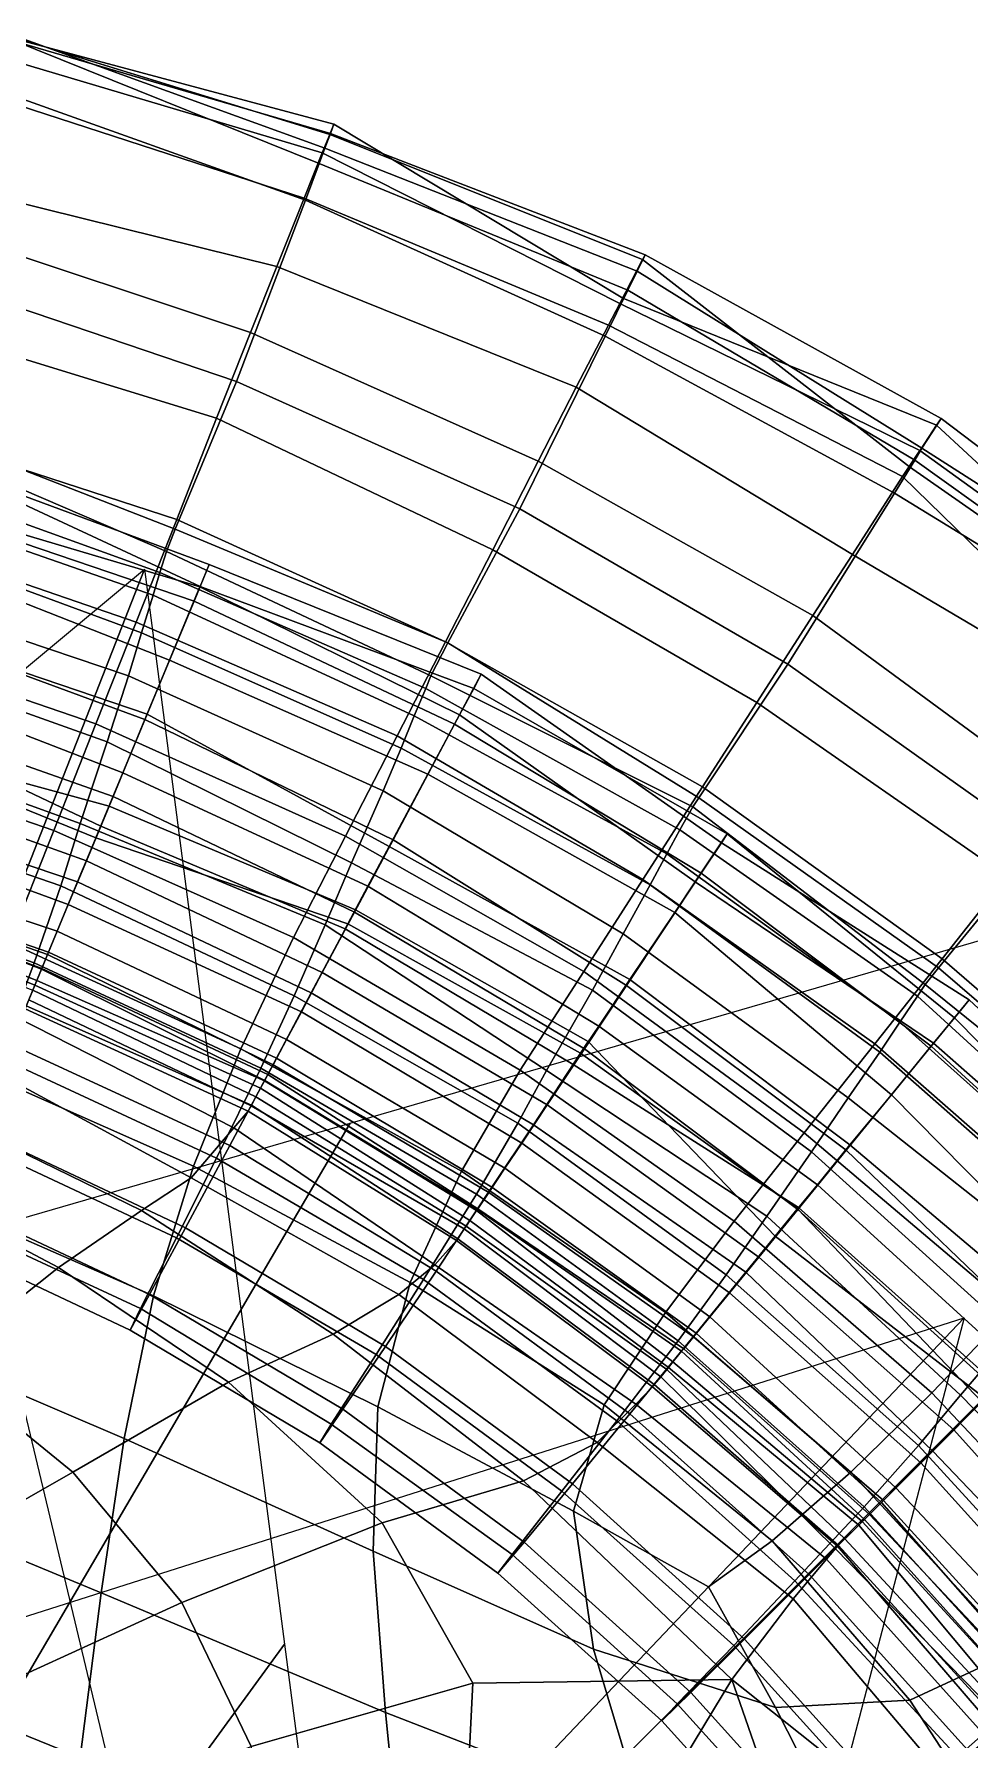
# Model space of a CAD drawing. Extents: x -0.377 to 0.277, y -0.314 to 0.279.
# Drawn here: x 0.0653 to 0.1287, y 0.1065 to 0.222 of the extents above; entities that cross this region are included whole.
import ezdxf

# ---------------------------------------------------------------- set-up
doc = ezdxf.new("R2010")
doc.units = 0

msp = doc.modelspace()

# ---------------------------------------------------------------- linework, layer by layer
for points in [[(0.06318, 0.22043, 0.0331), (0.06361, 0.22191, 0.04668), (0.08532, 0.21523, 0.04628), (0.08481, 0.21398, 0.03263)], [(0.06357, 0.22167, 0.07573), (0.06369, 0.22203, 0.0896), (0.08499, 0.2143, 0.08917), (0.08538, 0.21531, 0.07544)], [(0.0636, 0.22183, 0.0612), (0.08561, 0.21593, 0.06086), (0.08532, 0.21523, 0.04628), (0.06361, 0.22191, 0.04668)], [(0.06369, 0.22203, 0.0896), (0.06363, 0.22172, 0.10218), (0.08461, 0.21327, 0.10153), (0.08499, 0.2143, 0.08917)], [(0.0627, 0.21829, 0.11344), (0.08369, 0.21078, 0.11291), (0.08461, 0.21327, 0.10153), (0.06363, 0.22172, 0.10218)], [(0.06357, 0.22167, 0.07573), (0.08538, 0.21531, 0.07544), (0.08561, 0.21593, 0.06086), (0.0636, 0.22183, 0.0612)], [(0.06241, 0.2178, 0.02063), (0.06318, 0.22043, 0.0331), (0.08481, 0.21398, 0.03263), (0.08359, 0.21092, 0.02019)], [(0.05911, 0.20525, 0.12589), (0.07902, 0.1985, 0.12597), (0.08369, 0.21078, 0.11291), (0.0627, 0.21829, 0.11344)], [(0.06241, 0.2178, 0.02063), (0.08359, 0.21092, 0.02019), (0.08175, 0.2063, 0.00928), (0.0606, 0.21152, 0.01026)], [(0.10496, 0.20379, 0.03236), (0.08481, 0.21398, 0.03263), (0.08532, 0.21523, 0.04628), (0.1065, 0.20676, 0.04585)], [(0.10668, 0.20707, 0.07514), (0.08538, 0.21531, 0.07544), (0.08499, 0.2143, 0.08917), (0.10613, 0.20597, 0.08894)], [(0.10518, 0.20415, 0.06042), (0.1065, 0.20676, 0.04585), (0.08532, 0.21523, 0.04628), (0.08561, 0.21593, 0.06086)], [(0.10668, 0.20707, 0.07514), (0.10518, 0.20415, 0.06042), (0.08561, 0.21593, 0.06086), (0.08538, 0.21531, 0.07544)], [(0.10419, 0.20232, 0.01968), (0.08359, 0.21092, 0.02019), (0.08481, 0.21398, 0.03263), (0.10496, 0.20379, 0.03236)], [(0.10613, 0.20597, 0.08894), (0.08499, 0.2143, 0.08917), (0.08461, 0.21327, 0.10153), (0.1055, 0.20469, 0.10134)], [(0.10397, 0.20157, 0.11252), (0.1055, 0.20469, 0.10134), (0.08461, 0.21327, 0.10153), (0.08369, 0.21078, 0.11291)], [(0.0606, 0.21152, 0.01026), (0.08175, 0.2063, 0.00928), (0.07996, 0.20181, -0.00047), (0.05973, 0.20855, -0.00004)], [(0.09819, 0.18987, 0.12592), (0.10397, 0.20157, 0.11252), (0.08369, 0.21078, 0.11291), (0.07902, 0.1985, 0.12597)], [(0.10419, 0.20232, 0.01968), (0.10202, 0.19811, 0.00862), (0.08175, 0.2063, 0.00928), (0.08359, 0.21092, 0.02019)], [(0.05788, 0.20208, -0.0075), (0.05973, 0.20855, -0.00004), (0.07996, 0.20181, -0.00047), (0.07766, 0.19601, -0.00833)], [(0.12672, 0.196, 0.07477), (0.12641, 0.19554, 0.06008), (0.10518, 0.20415, 0.06042), (0.10668, 0.20707, 0.07514)], [(0.12672, 0.196, 0.07477), (0.10668, 0.20707, 0.07514), (0.10613, 0.20597, 0.08894), (0.12542, 0.19397, 0.08843)], [(0.10202, 0.19811, 0.00862), (0.09944, 0.1931, -0.00089), (0.07996, 0.20181, -0.00047), (0.08175, 0.2063, 0.00928)], [(0.12528, 0.19383, 0.0318), (0.10496, 0.20379, 0.03236), (0.1065, 0.20676, 0.04585), (0.12458, 0.19271, 0.04558)], [(0.12641, 0.19554, 0.06008), (0.12458, 0.19271, 0.04558), (0.1065, 0.20676, 0.04585), (0.10518, 0.20415, 0.06042)], [(0.12542, 0.19397, 0.08843), (0.10613, 0.20597, 0.08894), (0.1055, 0.20469, 0.10134), (0.12494, 0.19317, 0.10087)], [(0.05911, 0.20525, 0.12589), (0.05619, 0.19576, 0.11136), (0.07486, 0.1885, 0.11156), (0.07902, 0.1985, 0.12597)], [(0.12356, 0.19093, 0.11239), (0.12494, 0.19317, 0.10087), (0.1055, 0.20469, 0.10134), (0.10397, 0.20157, 0.11252)], [(0.12411, 0.19205, 0.01909), (0.10419, 0.20232, 0.01968), (0.10496, 0.20379, 0.03236), (0.12528, 0.19383, 0.0318)], [(0.12411, 0.19205, 0.01909), (0.12071, 0.18677, 0.0084), (0.10202, 0.19811, 0.00862), (0.10419, 0.20232, 0.01968)], [(0.05595, 0.19534, -0.01342), (0.05788, 0.20208, -0.0075), (0.07766, 0.19601, -0.00833), (0.07496, 0.18915, -0.01406)], [(0.09636, 0.1871, -0.00839), (0.07766, 0.19601, -0.00833), (0.07996, 0.20181, -0.00047), (0.09944, 0.1931, -0.00089)], [(0.11635, 0.17935, 0.12491), (0.12356, 0.19093, 0.11239), (0.10397, 0.20157, 0.11252), (0.09819, 0.18987, 0.12592)], [(0.09819, 0.18987, 0.12592), (0.07902, 0.1985, 0.12597), (0.07486, 0.1885, 0.11156), (0.09331, 0.18079, 0.11082)], [(0.12071, 0.18677, 0.0084), (0.11804, 0.18265, -0.00136), (0.09944, 0.1931, -0.00089), (0.10202, 0.19811, 0.00862)], [(0.05595, 0.19534, -0.01342), (0.07496, 0.18915, -0.01406), (0.07222, 0.1822, -0.01856), (0.05399, 0.18847, -0.0183)], [(0.05619, 0.19576, 0.11136), (0.05596, 0.19487, 0.0992), (0.07427, 0.18697, 0.09919), (0.07486, 0.1885, 0.11156)], [(0.09316, 0.18086, -0.01436), (0.07496, 0.18915, -0.01406), (0.07766, 0.19601, -0.00833), (0.09636, 0.1871, -0.00839)], [(0.12641, 0.19554, 0.06008), (0.1432, 0.17999, 0.05962), (0.14305, 0.17981, 0.04516), (0.12458, 0.19271, 0.04558)], [(0.12672, 0.196, 0.07477), (0.12542, 0.19397, 0.08843), (0.1446, 0.18172, 0.08818), (0.14495, 0.18218, 0.07431)], [(0.12672, 0.196, 0.07477), (0.14495, 0.18218, 0.07431), (0.1432, 0.17999, 0.05962), (0.12641, 0.19554, 0.06008)], [(0.05531, 0.19224, 0.08081), (0.07381, 0.18556, 0.08053), (0.07427, 0.18697, 0.09919), (0.05596, 0.19487, 0.0992)], [(0.11425, 0.17675, -0.0087), (0.09636, 0.1871, -0.00839), (0.09944, 0.1931, -0.00089), (0.11804, 0.18265, -0.00136)], [(0.12356, 0.19093, 0.11239), (0.14272, 0.17919, 0.11277), (0.14328, 0.18002, 0.10045), (0.12494, 0.19317, 0.10087)], [(0.12411, 0.19205, 0.01909), (0.12528, 0.19383, 0.0318), (0.14362, 0.18057, 0.03141), (0.14025, 0.17631, 0.01937)], [(0.12528, 0.19383, 0.0318), (0.12458, 0.19271, 0.04558), (0.14305, 0.17981, 0.04516), (0.14362, 0.18057, 0.03141)], [(0.12542, 0.19397, 0.08843), (0.12494, 0.19317, 0.10087), (0.14328, 0.18002, 0.10045), (0.1446, 0.18172, 0.08818)], [(0.05495, 0.19043, 0.05801), (0.07336, 0.18402, 0.05772), (0.07381, 0.18556, 0.08053), (0.05531, 0.19224, 0.08081)], [(0.0586, 0.19296, 0.34715), (0.05767, 0.1899, 0.35849), (0.07614, 0.18362, 0.35878), (0.07716, 0.18609, 0.34711)], [(0.05861, 0.19296, 0.33666), (0.07654, 0.1846, 0.33675), (0.07653, 0.18458, 0.32242), (0.05776, 0.19017, 0.32257)], [(0.0586, 0.19296, 0.34715), (0.07716, 0.18609, 0.34711), (0.07654, 0.1846, 0.33675), (0.05861, 0.19296, 0.33666)], [(0.12411, 0.19205, 0.01909), (0.14025, 0.17631, 0.01937), (0.13964, 0.1756, 0.00741), (0.12071, 0.18677, 0.0084)], [(0.11635, 0.17935, 0.12491), (0.13346, 0.1672, 0.12456), (0.14272, 0.17919, 0.11277), (0.12356, 0.19093, 0.11239)], [(0.05495, 0.19043, 0.05801), (0.05451, 0.18814, 0.03482), (0.07257, 0.18148, 0.03461), (0.07336, 0.18402, 0.05772)], [(0.05767, 0.1899, 0.35849), (0.05527, 0.18205, 0.3645), (0.07281, 0.1756, 0.36412), (0.07614, 0.18362, 0.35878)], [(0.05668, 0.18661, 0.30166), (0.05776, 0.19017, 0.32257), (0.07653, 0.18458, 0.32242), (0.07448, 0.17962, 0.30175)], [(0.11635, 0.17935, 0.12491), (0.09819, 0.18987, 0.12592), (0.09331, 0.18079, 0.11082), (0.11032, 0.1703, 0.11088)], [(0.05399, 0.18847, -0.0183), (0.07222, 0.1822, -0.01856), (0.06949, 0.1753, -0.02258), (0.05195, 0.18131, -0.02229)], [(0.09316, 0.18086, -0.01436), (0.08988, 0.17448, -0.01925), (0.07222, 0.1822, -0.01856), (0.07496, 0.18915, -0.01406)], [(0.09331, 0.18079, 0.11082), (0.07486, 0.1885, 0.11156), (0.07427, 0.18697, 0.09919), (0.09218, 0.17855, 0.0989)], [(0.05451, 0.18814, 0.03482), (0.05376, 0.18461, 0.01548), (0.07169, 0.17856, 0.01519), (0.07257, 0.18148, 0.03461)], [(0.05527, 0.18197, 0.27455), (0.05668, 0.18661, 0.30166), (0.07448, 0.17962, 0.30175), (0.07297, 0.17597, 0.2745)], [(0.09184, 0.1777, 0.08016), (0.09218, 0.17855, 0.0989), (0.07427, 0.18697, 0.09919), (0.07381, 0.18556, 0.08053)], [(0.09558, 0.17867, 0.34732), (0.07716, 0.18609, 0.34711), (0.07614, 0.18362, 0.35878), (0.09378, 0.17528, 0.35876)], [(0.09558, 0.17867, 0.34732), (0.09507, 0.1777, 0.33667), (0.07654, 0.1846, 0.33675), (0.07716, 0.18609, 0.34711)], [(0.11056, 0.17103, -0.01485), (0.09316, 0.18086, -0.01436), (0.09636, 0.1871, -0.00839), (0.11425, 0.17675, -0.0087)], [(0.12071, 0.18677, 0.0084), (0.13964, 0.1756, 0.00741), (0.13522, 0.17002, -0.00159), (0.11804, 0.18265, -0.00136)], [(0.08227, 0.11294, 0.41807), (0, 0, 0.21386), (0.07279, 0.18578, 0.47721)], [(0.07279, 0.18578, 0.47721), (0, 0, 0.21386), (0.01635, 0.13877, 0.41807)], [(0.09105, 0.17585, 0.05742), (0.09184, 0.1777, 0.08016), (0.07381, 0.18556, 0.08053), (0.07336, 0.18402, 0.05772)], [(0.05286, 0.18029, 0.00412), (0.07026, 0.17409, 0.004), (0.07169, 0.17856, 0.01519), (0.05376, 0.18461, 0.01548)], [(0.09105, 0.17585, 0.05742), (0.07336, 0.18402, 0.05772), (0.07257, 0.18148, 0.03461), (0.09015, 0.17366, 0.0343)], [(0.09197, 0.1719, 0.30167), (0.07448, 0.17962, 0.30175), (0.07653, 0.18458, 0.32242), (0.09411, 0.17591, 0.32247)], [(0.09507, 0.1777, 0.33667), (0.09411, 0.17591, 0.32247), (0.07653, 0.18458, 0.32242), (0.07654, 0.1846, 0.33675)], [(0.09378, 0.17528, 0.35876), (0.07614, 0.18362, 0.35878), (0.07281, 0.1756, 0.36412), (0.08962, 0.16745, 0.36354)], [(0.11425, 0.17675, -0.0087), (0.11804, 0.18265, -0.00136), (0.13522, 0.17002, -0.00159), (0.1312, 0.16495, -0.00923)], [(0.05355, 0.17641, 0.36296), (0.07065, 0.17037, 0.36386), (0.07281, 0.1756, 0.36412), (0.05527, 0.18205, 0.3645)], [(0.05527, 0.18197, 0.27455), (0.07297, 0.17597, 0.2745), (0.07132, 0.17199, 0.2416), (0.05424, 0.17859, 0.24156)], [(0.08988, 0.17448, -0.01925), (0.0864, 0.16769, -0.02298), (0.06949, 0.1753, -0.02258), (0.07222, 0.1822, -0.01856)], [(0.09015, 0.17366, 0.0343), (0.07257, 0.18148, 0.03461), (0.07169, 0.17856, 0.01519), (0.08895, 0.17076, 0.01492)], [(0.04982, 0.17386, -0.02565), (0.05195, 0.18131, -0.02229), (0.06949, 0.1753, -0.02258), (0.06664, 0.16807, -0.02587)], [(0.05159, 0.17464, 0.00033), (0.06843, 0.16854, 0.00047), (0.07026, 0.17409, 0.004), (0.05286, 0.18029, 0.00412)], [(0.11056, 0.17103, -0.01485), (0.10653, 0.16475, -0.01938), (0.08988, 0.17448, -0.01925), (0.09316, 0.18086, -0.01436)], [(0.11032, 0.1703, 0.11088), (0.09331, 0.18079, 0.11082), (0.09218, 0.17855, 0.0989), (0.10991, 0.16967, 0.0983)], [(0.08935, 0.167, 0.27466), (0.07297, 0.17597, 0.2745), (0.07448, 0.17962, 0.30175), (0.09197, 0.1719, 0.30167)], [(0.11635, 0.17935, 0.12491), (0.11032, 0.1703, 0.11088), (0.12655, 0.15877, 0.1105), (0.13346, 0.1672, 0.12456)], [(0.05424, 0.17859, 0.24156), (0.07132, 0.17199, 0.2416), (0.06949, 0.16759, 0.20379), (0.05295, 0.17432, 0.20376)], [(0.08679, 0.16588, 0.00414), (0.08895, 0.17076, 0.01492), (0.07169, 0.17856, 0.01519), (0.07026, 0.17409, 0.004)], [(0.10903, 0.16813, 0.07979), (0.10991, 0.16967, 0.0983), (0.09218, 0.17855, 0.0989), (0.09184, 0.1777, 0.08016)], [(0.11184, 0.16725, 0.34705), (0.09558, 0.17867, 0.34732), (0.09378, 0.17528, 0.35876), (0.11047, 0.16518, 0.35862)], [(0.11184, 0.16725, 0.34705), (0.11223, 0.16784, 0.33665), (0.09507, 0.1777, 0.33667), (0.09558, 0.17867, 0.34732)], [(0.10815, 0.16649, 0.05705), (0.10903, 0.16813, 0.07979), (0.09184, 0.1777, 0.08016), (0.09105, 0.17585, 0.05742)], [(0.11223, 0.16784, 0.33665), (0.11007, 0.16459, 0.32269), (0.09411, 0.17591, 0.32247), (0.09507, 0.1777, 0.33667)], [(0.0522, 0.17199, 0.36127), (0.06885, 0.16602, 0.36119), (0.07065, 0.17037, 0.36386), (0.05355, 0.17641, 0.36296)], [(0.0535, 0.17612, 0.16128), (0.05295, 0.17432, 0.20376), (0.06949, 0.16759, 0.20379), (0.06982, 0.16838, 0.16127)], [(0.05299, 0.17446, 0.11788), (0.0535, 0.17612, 0.16128), (0.06982, 0.16838, 0.16127), (0.07038, 0.16972, 0.1179)], [(0.08935, 0.167, 0.27466), (0.08791, 0.16431, 0.24159), (0.07132, 0.17199, 0.2416), (0.07297, 0.17597, 0.2745)], [(0.10815, 0.16649, 0.05705), (0.09105, 0.17585, 0.05742), (0.09015, 0.17366, 0.0343), (0.10703, 0.16439, 0.03394)], [(0.1087, 0.16253, 0.30159), (0.09197, 0.1719, 0.30167), (0.09411, 0.17591, 0.32247), (0.11007, 0.16459, 0.32269)], [(0.11056, 0.17103, -0.01485), (0.11425, 0.17675, -0.0087), (0.1312, 0.16495, -0.00923), (0.12679, 0.15939, -0.01514)], [(0.05159, 0.17464, 0.00033), (0.05061, 0.17, 0.00087), (0.06712, 0.16433, 0.00011), (0.06843, 0.16854, 0.00047)], [(0.08287, 0.16082, -0.02637), (0.06664, 0.16807, -0.02587), (0.06949, 0.1753, -0.02258), (0.0864, 0.16769, -0.02298)], [(0.087, 0.16254, 0.3628), (0.08962, 0.16745, 0.36354), (0.07281, 0.1756, 0.36412), (0.07065, 0.17037, 0.36386)], [(0.11047, 0.16518, 0.35862), (0.09378, 0.17528, 0.35876), (0.08962, 0.16745, 0.36354), (0.10542, 0.15757, 0.36235)], [(0.14825, 0.08671, 0.38789), (0, 0, 0.25375), (0.17342, 0.17342, 0.42673)], [(0.17342, 0.17342, 0.42673), (0, 0, 0.25375), (0.08671, 0.14825, 0.38789)], [(0.04729, 0.16595, -0.02791), (0.04982, 0.17386, -0.02565), (0.06664, 0.16807, -0.02587), (0.06363, 0.16048, -0.0286)], [(0.05299, 0.17446, 0.11788), (0.07038, 0.16972, 0.1179), (0.06825, 0.16459, 0.07754), (0.05168, 0.1702, 0.07754)], [(0.08501, 0.16168, -0.00072), (0.08679, 0.16588, 0.00414), (0.07026, 0.17409, 0.004), (0.06843, 0.16854, 0.00047)], [(0.10653, 0.16475, -0.01938), (0.10252, 0.15853, -0.02345), (0.0864, 0.16769, -0.02298), (0.08988, 0.17448, -0.01925)], [(0.10703, 0.16439, 0.03394), (0.09015, 0.17366, 0.0343), (0.08895, 0.17076, 0.01492), (0.1052, 0.16108, 0.01473)], [(0.0522, 0.17199, 0.36127), (0.0513, 0.16904, 0.35751), (0.06762, 0.16306, 0.35783), (0.06885, 0.16602, 0.36119)], [(0.08791, 0.16431, 0.24159), (0.08655, 0.16175, 0.2037), (0.06949, 0.16759, 0.20379), (0.07132, 0.17199, 0.2416)], [(0.10565, 0.15798, 0.27458), (0.08935, 0.167, 0.27466), (0.09197, 0.1719, 0.30167), (0.1087, 0.16253, 0.30159)], [(0.05061, 0.17, 0.00087), (0.04936, 0.16474, 0.00052), (0.06531, 0.1591, 0.00037), (0.06712, 0.16433, 0.00011)], [(0.05168, 0.1702, 0.07754), (0.06825, 0.16459, 0.07754), (0.06628, 0.15983, 0.04449), (0.05021, 0.16538, 0.04452)], [(0.08482, 0.15845, 0.36157), (0.087, 0.16254, 0.3628), (0.07065, 0.17037, 0.36386), (0.06885, 0.16602, 0.36119)], [(0.10311, 0.15726, 0.00349), (0.1052, 0.16108, 0.01473), (0.08895, 0.17076, 0.01492), (0.08679, 0.16588, 0.00414)], [(0.11056, 0.17103, -0.01485), (0.12679, 0.15939, -0.01514), (0.12223, 0.15362, -0.01977), (0.10653, 0.16475, -0.01938)], [(0.11032, 0.1703, 0.11088), (0.10991, 0.16967, 0.0983), (0.12565, 0.15764, 0.09807), (0.12655, 0.15877, 0.1105)], [(0.0513, 0.16904, 0.35751), (0.05058, 0.16666, 0.35522), (0.06687, 0.16126, 0.35442), (0.06762, 0.16306, 0.35783)], [(0.08706, 0.16271, 0.11791), (0.08406, 0.15707, 0.07754), (0.06825, 0.16459, 0.07754), (0.07038, 0.16972, 0.1179)], [(0.08706, 0.16271, 0.11791), (0.07038, 0.16972, 0.1179), (0.06982, 0.16838, 0.16127), (0.08636, 0.16141, 0.16127)], [(0.10903, 0.16813, 0.07979), (0.12513, 0.15685, 0.07942), (0.12565, 0.15764, 0.09807), (0.10991, 0.16967, 0.0983)], [(0.07931, 0.15329, -0.02854), (0.06363, 0.16048, -0.0286), (0.06664, 0.16807, -0.02587), (0.08287, 0.16082, -0.02637)], [(0.08501, 0.16168, -0.00072), (0.06843, 0.16854, 0.00047), (0.06712, 0.16433, 0.00011), (0.08291, 0.15688, 0.00084)], [(0.08636, 0.16141, 0.16127), (0.06982, 0.16838, 0.16127), (0.06949, 0.16759, 0.20379), (0.08655, 0.16175, 0.2037)], [(0.09821, 0.15184, -0.02631), (0.08287, 0.16082, -0.02637), (0.0864, 0.16769, -0.02298), (0.10252, 0.15853, -0.02345)], [(0.10815, 0.16649, 0.05705), (0.12392, 0.15508, 0.05674), (0.12513, 0.15685, 0.07942), (0.10903, 0.16813, 0.07979)], [(0.11223, 0.16784, 0.33665), (0.12763, 0.15539, 0.3367), (0.12621, 0.15367, 0.32258), (0.11007, 0.16459, 0.32269)], [(0.11184, 0.16725, 0.34705), (0.12862, 0.15661, 0.3473), (0.12763, 0.15539, 0.3367), (0.11223, 0.16784, 0.33665)], [(0.00426, 0.16156, 1.03876), (0.0556, 0.16656, 0.97923), (0.07264, 0.09527, 0.80892), (0.00815, 0.0905, 0.87838)], [(0.05016, 0.16529, 0.35159), (0.06622, 0.15967, 0.35142), (0.06687, 0.16126, 0.35442), (0.05058, 0.16666, 0.35522)], [(0.10257, 0.15328, 0.36271), (0.10542, 0.15757, 0.36235), (0.08962, 0.16745, 0.36354), (0.087, 0.16254, 0.3628)], [(0.10565, 0.15798, 0.27458), (0.10355, 0.15483, 0.24161), (0.08791, 0.16431, 0.24159), (0.08935, 0.167, 0.27466)], [(0.10815, 0.16649, 0.05705), (0.10703, 0.16439, 0.03394), (0.12257, 0.15306, 0.03367), (0.12392, 0.15508, 0.05674)], [(0.11184, 0.16725, 0.34705), (0.11047, 0.16518, 0.35862), (0.12605, 0.15346, 0.35842), (0.12862, 0.15661, 0.3473)], [(0.13346, 0.1672, 0.12456), (0.12655, 0.15877, 0.1105), (0.14162, 0.14582, 0.11001), (0.14929, 0.15344, 0.12447)], [(0.04832, 0.15916, 0.02305), (0.05021, 0.16538, 0.04452), (0.06628, 0.15983, 0.04449), (0.0637, 0.15359, 0.02306)], [(0.04998, 0.16469, 0.34777), (0.06582, 0.15872, 0.34793), (0.06622, 0.15967, 0.35142), (0.05016, 0.16529, 0.35159)], [(0.08482, 0.15845, 0.36157), (0.06885, 0.16602, 0.36119), (0.06762, 0.16306, 0.35783), (0.08341, 0.1558, 0.35733)], [(0.10001, 0.15182, 0.00058), (0.10311, 0.15726, 0.00349), (0.08679, 0.16588, 0.00414), (0.08501, 0.16168, -0.00072)], [(0.04761, 0.15815, -0.00021), (0.06291, 0.15271, -0.00028), (0.06531, 0.1591, 0.00037), (0.04936, 0.16474, 0.00052)], [(0.04977, 0.16397, 0.33502), (0.06536, 0.1576, 0.33512), (0.06549, 0.15792, 0.34034), (0.04982, 0.16413, 0.34023)], [(0.05002, 0.16481, 0.34409), (0.04982, 0.16413, 0.34023), (0.06549, 0.15792, 0.34034), (0.06581, 0.15868, 0.34424)], [(0.04998, 0.16469, 0.34777), (0.05002, 0.16481, 0.34409), (0.06581, 0.15868, 0.34424), (0.06582, 0.15872, 0.34793)], [(0.08291, 0.15688, 0.00084), (0.06712, 0.16433, 0.00011), (0.06531, 0.1591, 0.00037), (0.08065, 0.15197, 0.00013)], [(0.08406, 0.15707, 0.07754), (0.08171, 0.15265, 0.04449), (0.06628, 0.15983, 0.04449), (0.06825, 0.16459, 0.07754)], [(0.10355, 0.15483, 0.24161), (0.10231, 0.15298, 0.20368), (0.08655, 0.16175, 0.2037), (0.08791, 0.16431, 0.24159)], [(0.10653, 0.16475, -0.01938), (0.12223, 0.15362, -0.01977), (0.11745, 0.14759, -0.02331), (0.10252, 0.15853, -0.02345)], [(0.10703, 0.16439, 0.03394), (0.1052, 0.16108, 0.01473), (0.12043, 0.14996, 0.01452), (0.12257, 0.15306, 0.03367)], [(0.11047, 0.16518, 0.35862), (0.10542, 0.15757, 0.36235), (0.12029, 0.14641, 0.36184), (0.12605, 0.15346, 0.35842)], [(0.1087, 0.16253, 0.30159), (0.11007, 0.16459, 0.32269), (0.12621, 0.15367, 0.32258), (0.12335, 0.15017, 0.3018)], [(0.12679, 0.15939, -0.01514), (0.1312, 0.16495, -0.00923), (0.14735, 0.15199, -0.01026), (0.14189, 0.14633, -0.01561)], [(0.04954, 0.1632, 0.32889), (0.06522, 0.15727, 0.32892), (0.06536, 0.1576, 0.33512), (0.04977, 0.16397, 0.33502)], [(0.08341, 0.1558, 0.35733), (0.06762, 0.16306, 0.35783), (0.06687, 0.16126, 0.35442), (0.0824, 0.15391, 0.35449)], [(0.10283, 0.15377, 0.11792), (0.09911, 0.14814, 0.07754), (0.08406, 0.15707, 0.07754), (0.08706, 0.16271, 0.11791)], [(0.10005, 0.14949, 0.36093), (0.10257, 0.15328, 0.36271), (0.087, 0.16254, 0.3628), (0.08482, 0.15845, 0.36157)], [(0.10283, 0.15377, 0.11792), (0.08706, 0.16271, 0.11791), (0.08636, 0.16141, 0.16127), (0.1018, 0.15222, 0.16127)], [(0.10565, 0.15798, 0.27458), (0.1087, 0.16253, 0.30159), (0.12335, 0.15017, 0.3018), (0.12055, 0.14677, 0.27461)], [(0.0815, 0.15221, 0.35168), (0.0824, 0.15391, 0.35449), (0.06687, 0.16126, 0.35442), (0.06622, 0.15967, 0.35142)], [(0.09425, 0.145, -0.02925), (0.07931, 0.15329, -0.02854), (0.08287, 0.16082, -0.02637), (0.09821, 0.15184, -0.02631)], [(0.10001, 0.15182, 0.00058), (0.08501, 0.16168, -0.00072), (0.08291, 0.15688, 0.00084), (0.09807, 0.14824, -0.00036)], [(0.1018, 0.15222, 0.16127), (0.08636, 0.16141, 0.16127), (0.08655, 0.16175, 0.2037), (0.10231, 0.15298, 0.20368)], [(0.10311, 0.15726, 0.00349), (0.11794, 0.14631, 0.00341), (0.12043, 0.14996, 0.01452), (0.1052, 0.16108, 0.01473)], [(0.07931, 0.15329, -0.02854), (0.07611, 0.14533, -0.03072), (0.0604, 0.1523, -0.03024), (0.06363, 0.16048, -0.0286)], [(0.07855, 0.14674, 0.02302), (0.0637, 0.15359, 0.02306), (0.06628, 0.15983, 0.04449), (0.08171, 0.15265, 0.04449)], [(0.08114, 0.15155, 0.3479), (0.0815, 0.15221, 0.35168), (0.06622, 0.15967, 0.35142), (0.06582, 0.15872, 0.34793)], [(0.07766, 0.14588, 0.00017), (0.08065, 0.15197, 0.00013), (0.06531, 0.1591, 0.00037), (0.06291, 0.15271, -0.00028)], [(0.08093, 0.15115, 0.34437), (0.06581, 0.15868, 0.34424), (0.06549, 0.15792, 0.34034), (0.0809, 0.15111, 0.34026)], [(0.08114, 0.15155, 0.3479), (0.06582, 0.15872, 0.34793), (0.06581, 0.15868, 0.34424), (0.08093, 0.15115, 0.34437)], [(0.10005, 0.14949, 0.36093), (0.08482, 0.15845, 0.36157), (0.08341, 0.1558, 0.35733), (0.09832, 0.14689, 0.35748)], [(0.09821, 0.15184, -0.02631), (0.10252, 0.15853, -0.02345), (0.11745, 0.14759, -0.02331), (0.1127, 0.1416, -0.02676)], [(0.12679, 0.15939, -0.01514), (0.14189, 0.14633, -0.01561), (0.13669, 0.14094, -0.02009), (0.12223, 0.15362, -0.01977)], [(0.12655, 0.15877, 0.1105), (0.12565, 0.15764, 0.09807), (0.14104, 0.14522, 0.09754), (0.14162, 0.14582, 0.11001)], [(0.08033, 0.15004, 0.32893), (0.06522, 0.15727, 0.32892), (0.06495, 0.1566, 0.32205), (0.08, 0.14942, 0.32206)], [(0.08033, 0.15004, 0.32893), (0.08064, 0.15063, 0.33509), (0.06536, 0.1576, 0.33512), (0.06522, 0.15727, 0.32892)], [(0.08064, 0.15063, 0.33509), (0.0809, 0.15111, 0.34026), (0.06549, 0.15792, 0.34034), (0.06536, 0.1576, 0.33512)], [(0.10001, 0.15182, 0.00058), (0.11491, 0.14194, -0.00064), (0.11794, 0.14631, 0.00341), (0.10311, 0.15726, 0.00349)], [(0.10257, 0.15328, 0.36271), (0.11701, 0.14239, 0.36066), (0.12029, 0.14641, 0.36184), (0.10542, 0.15757, 0.36235)], [(0.10565, 0.15798, 0.27458), (0.12055, 0.14677, 0.27461), (0.11834, 0.14408, 0.2416), (0.10355, 0.15483, 0.24161)], [(0.12513, 0.15685, 0.07942), (0.13962, 0.14361, 0.07911), (0.14104, 0.14522, 0.09754), (0.12565, 0.15764, 0.09807)], [(0.0798, 0.14906, 0.30765), (0.08002, 0.14946, 0.31478), (0.06478, 0.15619, 0.31481), (0.0647, 0.156, 0.30766)], [(0.08, 0.14942, 0.32206), (0.06495, 0.1566, 0.32205), (0.06478, 0.15619, 0.31481), (0.08002, 0.14946, 0.31478)], [(0.09807, 0.14824, -0.00036), (0.08291, 0.15688, 0.00084), (0.08065, 0.15197, 0.00013), (0.09526, 0.14344, 0.001)], [(0.09911, 0.14814, 0.07754), (0.0963, 0.14391, 0.04449), (0.08171, 0.15265, 0.04449), (0.08406, 0.15707, 0.07754)], [(0.12392, 0.15508, 0.05674), (0.13839, 0.14213, 0.05643), (0.13962, 0.14361, 0.07911), (0.12513, 0.15685, 0.07942)], [(0.12862, 0.15661, 0.3473), (0.12605, 0.15346, 0.35842), (0.14045, 0.14032, 0.35832), (0.1432, 0.14308, 0.34725)], [(0.12862, 0.15661, 0.3473), (0.1432, 0.14308, 0.34725), (0.14147, 0.14135, 0.33676), (0.12763, 0.15539, 0.3367)], [(0.07883, 0.14793, 0.30126), (0.06417, 0.15541, 0.30108), (0.06197, 0.1521, 0.29662), (0.07593, 0.14454, 0.29733)], [(0.07883, 0.14793, 0.30126), (0.0798, 0.14906, 0.30765), (0.0647, 0.156, 0.30766), (0.06417, 0.15541, 0.30108)], [(0.09832, 0.14689, 0.35748), (0.08341, 0.1558, 0.35733), (0.0824, 0.15391, 0.35449), (0.09719, 0.14519, 0.35437)], [(0.12392, 0.15508, 0.05674), (0.12257, 0.15306, 0.03367), (0.13697, 0.14037, 0.03337), (0.13839, 0.14213, 0.05643)], [(0.12763, 0.15539, 0.3367), (0.14147, 0.14135, 0.33676), (0.14088, 0.14075, 0.32255), (0.12621, 0.15367, 0.32258)], [(0.09609, 0.14354, 0.35168), (0.09719, 0.14519, 0.35437), (0.0824, 0.15391, 0.35449), (0.0815, 0.15221, 0.35168)], [(0.10283, 0.15377, 0.11792), (0.11549, 0.1406, 0.11787), (0.1135, 0.13815, 0.07753), (0.09911, 0.14814, 0.07754)], [(0.10283, 0.15377, 0.11792), (0.1018, 0.15222, 0.16127), (0.11707, 0.14254, 0.16128), (0.11549, 0.1406, 0.11787)], [(0.10355, 0.15483, 0.24161), (0.11834, 0.14408, 0.2416), (0.117, 0.14245, 0.20367), (0.10231, 0.15298, 0.20368)], [(0.07495, 0.14048, -0.00048), (0.07766, 0.14588, 0.00017), (0.06291, 0.15271, -0.00028), (0.06077, 0.14712, -0.00048)], [(0.07556, 0.14115, 0.01024), (0.06132, 0.14786, 0.01024), (0.0637, 0.15359, 0.02306), (0.07855, 0.14674, 0.02302)], [(0.09425, 0.145, -0.02925), (0.09077, 0.13745, -0.03094), (0.07611, 0.14533, -0.03072), (0.07931, 0.15329, -0.02854)], [(0.09252, 0.13823, 0.02308), (0.07855, 0.14674, 0.02302), (0.08171, 0.15265, 0.04449), (0.0963, 0.14391, 0.04449)], [(0.10005, 0.14949, 0.36093), (0.11437, 0.13916, 0.35952), (0.11701, 0.14239, 0.36066), (0.10257, 0.15328, 0.36271)], [(0.1018, 0.15222, 0.16127), (0.10231, 0.15298, 0.20368), (0.117, 0.14245, 0.20367), (0.11707, 0.14254, 0.16128)], [(0.12223, 0.15362, -0.01977), (0.13669, 0.14094, -0.02009), (0.13156, 0.13564, -0.02418), (0.11745, 0.14759, -0.02331)], [(0.12605, 0.15346, 0.35842), (0.12029, 0.14641, 0.36184), (0.13368, 0.13355, 0.36021), (0.14045, 0.14032, 0.35832)], [(0.12257, 0.15306, 0.03367), (0.12043, 0.14996, 0.01452), (0.13525, 0.13823, 0.01398), (0.13697, 0.14037, 0.03337)], [(0.12335, 0.15017, 0.3018), (0.12621, 0.15367, 0.32258), (0.14088, 0.14075, 0.32255), (0.13673, 0.13661, 0.30199)], [(0.07611, 0.14533, -0.03072), (0.07339, 0.13656, -0.03217), (0.05701, 0.14374, -0.03186), (0.0604, 0.1523, -0.03024)], [(0.07593, 0.14454, 0.29733), (0.06197, 0.1521, 0.29662), (0.05901, 0.14895, 0.29347), (0.07258, 0.14233, 0.29373)], [(0.09167, 0.13766, 0.00041), (0.09526, 0.14344, 0.001), (0.08065, 0.15197, 0.00013), (0.07766, 0.14588, 0.00017)], [(0.09536, 0.14245, 0.34826), (0.08114, 0.15155, 0.3479), (0.08093, 0.15115, 0.34437), (0.09532, 0.1424, 0.34443)], [(0.09536, 0.14245, 0.34826), (0.09609, 0.14354, 0.35168), (0.0815, 0.15221, 0.35168), (0.08114, 0.15155, 0.3479)], [(0.09425, 0.145, -0.02925), (0.09821, 0.15184, -0.02631), (0.1127, 0.1416, -0.02676), (0.10805, 0.13541, -0.02938)], [(0.10001, 0.15182, 0.00058), (0.09807, 0.14824, -0.00036), (0.11216, 0.13797, -0.00005), (0.11491, 0.14194, -0.00064)], [(0.09456, 0.14126, 0.32895), (0.09482, 0.14166, 0.33515), (0.08064, 0.15063, 0.33509), (0.08033, 0.15004, 0.32893)], [(0.09482, 0.14166, 0.33515), (0.09527, 0.14232, 0.3403), (0.0809, 0.15111, 0.34026), (0.08064, 0.15063, 0.33509)], [(0.09532, 0.1424, 0.34443), (0.08093, 0.15115, 0.34437), (0.0809, 0.15111, 0.34026), (0.09527, 0.14232, 0.3403)], [(0.0939, 0.14029, 0.30771), (0.09399, 0.14042, 0.31483), (0.08002, 0.14946, 0.31478), (0.0798, 0.14906, 0.30765)], [(0.09456, 0.14126, 0.32895), (0.08033, 0.15004, 0.32893), (0.08, 0.14942, 0.32206), (0.09443, 0.14108, 0.32204)], [(0.09443, 0.14108, 0.32204), (0.08, 0.14942, 0.32206), (0.08002, 0.14946, 0.31478), (0.09399, 0.14042, 0.31483)], [(0.10005, 0.14949, 0.36093), (0.09832, 0.14689, 0.35748), (0.1124, 0.13675, 0.35696), (0.11437, 0.13916, 0.35952)], [(0.11794, 0.14631, 0.00341), (0.13158, 0.13397, 0.00333), (0.13525, 0.13823, 0.01398), (0.12043, 0.14996, 0.01452)], [(0.12055, 0.14677, 0.27461), (0.12335, 0.15017, 0.3018), (0.13673, 0.13661, 0.30199), (0.13482, 0.13469, 0.27452)], [(0.08671, 0.14825, 0.38789), (0, 0, 0.25375), (0, 0.12308, 0.34904)], [(0.06696, 0.13848, 0.28858), (0.07258, 0.14233, 0.29373), (0.05901, 0.14895, 0.29347), (0.05463, 0.14498, 0.28771)], [(0.09244, 0.13866, 0.3016), (0.07883, 0.14793, 0.30126), (0.07593, 0.14454, 0.29733), (0.09, 0.13664, 0.29699)], [(0.09244, 0.13866, 0.3016), (0.0939, 0.14029, 0.30771), (0.0798, 0.14906, 0.30765), (0.07883, 0.14793, 0.30126)], [(0.09807, 0.14824, -0.00036), (0.09526, 0.14344, 0.001), (0.10892, 0.1335, 0.00054), (0.11216, 0.13797, -0.00005)], [(0.09911, 0.14814, 0.07754), (0.1135, 0.13815, 0.07753), (0.11013, 0.13402, 0.04447), (0.0963, 0.14391, 0.04449)], [(0.07495, 0.14048, -0.00048), (0.06077, 0.14712, -0.00048), (0.05878, 0.14205, -0.00253), (0.07251, 0.1357, -0.00244)], [(0.07556, 0.14115, 0.01024), (0.07313, 0.13663, 0.00331), (0.05934, 0.14313, 0.00332), (0.06132, 0.14786, 0.01024)], [(0.09832, 0.14689, 0.35748), (0.09719, 0.14519, 0.35437), (0.11107, 0.13513, 0.35417), (0.1124, 0.13675, 0.35696)], [(0.1127, 0.1416, -0.02676), (0.11745, 0.14759, -0.02331), (0.13156, 0.13564, -0.02418), (0.12608, 0.12997, -0.02721)], [(0.08846, 0.13257, -0.00026), (0.09167, 0.13766, 0.00041), (0.07766, 0.14588, 0.00017), (0.07495, 0.14048, -0.00048)], [(0.08909, 0.13311, 0.01024), (0.07556, 0.14115, 0.01024), (0.07855, 0.14674, 0.02302), (0.09252, 0.13823, 0.02308)], [(0.11491, 0.14194, -0.00064), (0.12804, 0.12982, -0.00025), (0.13158, 0.13397, 0.00333), (0.11794, 0.14631, 0.00341)], [(0.11701, 0.14239, 0.36066), (0.13038, 0.13026, 0.36014), (0.13368, 0.13355, 0.36021), (0.12029, 0.14641, 0.36184)], [(0.12055, 0.14677, 0.27461), (0.13482, 0.13469, 0.27452), (0.13188, 0.13175, 0.24161), (0.11834, 0.14408, 0.2416)], [(0.07487, 0.07682, 0.35517), (0, 0, 0.22905), (0.03606, 0.14527, 0.40657)], [(0.05884, 0.13202, 0.28721), (0.06696, 0.13848, 0.28858), (0.05463, 0.14498, 0.28771), (0.0483, 0.13784, 0.28743)], [(0.09, 0.13664, 0.29699), (0.07593, 0.14454, 0.29733), (0.07258, 0.14233, 0.29373), (0.08556, 0.13395, 0.29419)], [(0.09077, 0.13745, -0.03094), (0.08857, 0.12903, -0.03242), (0.07339, 0.13656, -0.03217), (0.07611, 0.14533, -0.03072)], [(0.09425, 0.145, -0.02925), (0.10805, 0.13541, -0.02938), (0.10391, 0.12917, -0.03101), (0.09077, 0.13745, -0.03094)], [(0.09609, 0.14354, 0.35168), (0.10996, 0.13377, 0.35131), (0.11107, 0.13513, 0.35417), (0.09719, 0.14519, 0.35437)], [(0.07141, 0.12689, -0.03314), (0.05339, 0.13458, -0.03279), (0.05701, 0.14374, -0.03186), (0.07339, 0.13656, -0.03217)], [(0.09167, 0.13766, 0.00041), (0.10477, 0.12808, 0.00017), (0.10892, 0.1335, 0.00054), (0.09526, 0.14344, 0.001)], [(0.09252, 0.13823, 0.02308), (0.0963, 0.14391, 0.04449), (0.11013, 0.13402, 0.04447), (0.10565, 0.12855, 0.02309)], [(0.09536, 0.14245, 0.34826), (0.10929, 0.13296, 0.34788), (0.10996, 0.13377, 0.35131), (0.09609, 0.14354, 0.35168)], [(0.11834, 0.14408, 0.2416), (0.13188, 0.13175, 0.24161), (0.12948, 0.12936, 0.20373), (0.117, 0.14245, 0.20367)], [(0.07313, 0.13663, 0.00331), (0.0718, 0.13423, -0.00013), (0.05825, 0.14061, -0.00012), (0.05934, 0.14313, 0.00332)], [(0.07848, 0.13071, 0.28772), (0.08556, 0.13395, 0.29419), (0.07258, 0.14233, 0.29373), (0.06696, 0.13848, 0.28858)], [(0.09482, 0.14166, 0.33515), (0.10825, 0.13169, 0.33516), (0.10856, 0.13207, 0.34038), (0.09527, 0.14232, 0.3403)], [(0.09532, 0.1424, 0.34443), (0.09527, 0.14232, 0.3403), (0.10856, 0.13207, 0.34038), (0.10915, 0.13279, 0.34427)], [(0.09536, 0.14245, 0.34826), (0.09532, 0.1424, 0.34443), (0.10915, 0.13279, 0.34427), (0.10929, 0.13296, 0.34788)], [(0.11437, 0.13916, 0.35952), (0.12759, 0.12747, 0.35812), (0.13038, 0.13026, 0.36014), (0.11701, 0.14239, 0.36066)], [(0.11549, 0.1406, 0.11787), (0.11707, 0.14254, 0.16128), (0.13058, 0.13046, 0.16128), (0.12971, 0.12959, 0.11789)], [(0.11707, 0.14254, 0.16128), (0.117, 0.14245, 0.20367), (0.12948, 0.12936, 0.20373), (0.13058, 0.13046, 0.16128)], [(0.07251, 0.1357, -0.00244), (0.05878, 0.14205, -0.00253), (0.05825, 0.14061, -0.00012), (0.0718, 0.13423, -0.00013)], [(0.08909, 0.13311, 0.01024), (0.08622, 0.12886, 0.00331), (0.07313, 0.13663, 0.00331), (0.07556, 0.14115, 0.01024)], [(0.09443, 0.14108, 0.32204), (0.09399, 0.14042, 0.31483), (0.1073, 0.13054, 0.31483), (0.10774, 0.13107, 0.32205)], [(0.09456, 0.14126, 0.32895), (0.09443, 0.14108, 0.32204), (0.10774, 0.13107, 0.32205), (0.10814, 0.13156, 0.32893)], [(0.09456, 0.14126, 0.32895), (0.10814, 0.13156, 0.32893), (0.10825, 0.13169, 0.33516), (0.09482, 0.14166, 0.33515)], [(0.10805, 0.13541, -0.02938), (0.1127, 0.1416, -0.02676), (0.12608, 0.12997, -0.02721), (0.1206, 0.1246, -0.02962)], [(0.11491, 0.14194, -0.00064), (0.11216, 0.13797, -0.00005), (0.12518, 0.1264, -0.00015), (0.12804, 0.12982, -0.00025)], [(0.08846, 0.13257, -0.00026), (0.07495, 0.14048, -0.00048), (0.07251, 0.1357, -0.00244), (0.08543, 0.12786, -0.00263)], [(0.09244, 0.13866, 0.3016), (0.10604, 0.12921, 0.3014), (0.10717, 0.13039, 0.30773), (0.0939, 0.14029, 0.30771)], [(0.0939, 0.14029, 0.30771), (0.10717, 0.13039, 0.30773), (0.1073, 0.13054, 0.31483), (0.09399, 0.14042, 0.31483)], [(0.11549, 0.1406, 0.11787), (0.12971, 0.12959, 0.11789), (0.12615, 0.12602, 0.07754), (0.1135, 0.13815, 0.07753)], [(0.11437, 0.13916, 0.35952), (0.1124, 0.13675, 0.35696), (0.12535, 0.12523, 0.35663), (0.12759, 0.12747, 0.35812)], [(0.06793, 0.1246, 0.28615), (0.07848, 0.13071, 0.28772), (0.06696, 0.13848, 0.28858), (0.05884, 0.13202, 0.28721)], [(0.08846, 0.13257, -0.00026), (0.10105, 0.12331, -0.00046), (0.10477, 0.12808, 0.00017), (0.09167, 0.13766, 0.00041)], [(0.08909, 0.13311, 0.01024), (0.09252, 0.13823, 0.02308), (0.10565, 0.12855, 0.02309), (0.10175, 0.12381, 0.01024)], [(0.09244, 0.13866, 0.3016), (0.09, 0.13664, 0.29699), (0.10342, 0.12662, 0.29682), (0.10604, 0.12921, 0.3014)], [(0.11216, 0.13797, -0.00005), (0.10892, 0.1335, 0.00054), (0.1215, 0.12225, -0.00013), (0.12518, 0.1264, -0.00015)], [(0.1135, 0.13815, 0.07753), (0.12615, 0.12602, 0.07754), (0.12268, 0.12255, 0.04448), (0.11013, 0.13402, 0.04447)], [(0.08827, 0.11924, -0.03333), (0.07141, 0.12689, -0.03314), (0.07339, 0.13656, -0.03217), (0.08857, 0.12903, -0.03242)], [(0.08622, 0.12886, 0.00331), (0.08466, 0.12659, -0.00013), (0.0718, 0.13423, -0.00013), (0.07313, 0.13663, 0.00331)], [(0.09, 0.13664, 0.29699), (0.08556, 0.13395, 0.29419), (0.09844, 0.12402, 0.29405), (0.10342, 0.12662, 0.29682)], [(0.09077, 0.13745, -0.03094), (0.10391, 0.12917, -0.03101), (0.10183, 0.12197, -0.03247), (0.08857, 0.12903, -0.03242)], [(0.1124, 0.13675, 0.35696), (0.11107, 0.13513, 0.35417), (0.12366, 0.12353, 0.35451), (0.12535, 0.12523, 0.35663)], [(0.08543, 0.12786, -0.00263), (0.07251, 0.1357, -0.00244), (0.0718, 0.13423, -0.00013), (0.08466, 0.12659, -0.00013)], [(0.10805, 0.13541, -0.02938), (0.1206, 0.1246, -0.02962), (0.11528, 0.11995, -0.03123), (0.10391, 0.12917, -0.03101)], [(0.13823, 0.11706, -0.02778), (0.12608, 0.12997, -0.02721), (0.13156, 0.13564, -0.02418), (0.14387, 0.12183, -0.02381)], [(0.11087, 0.06873, 0.4313), (0, 0, 0.19637), (0.12829, 0.13506, 0.49933)], [(0.12829, 0.13506, 0.49933), (0, 0, 0.19637), (0.06294, 0.11425, 0.4313)], [(0.06985, 0.11642, -0.03364), (0.04954, 0.12486, -0.03331), (0.05339, 0.13458, -0.03279), (0.07141, 0.12689, -0.03314)], [(0.10996, 0.13377, 0.35131), (0.12281, 0.12268, 0.3509), (0.12366, 0.12353, 0.35451), (0.11107, 0.13513, 0.35417)], [(0.07848, 0.13071, 0.28772), (0.08887, 0.12116, 0.28751), (0.09844, 0.12402, 0.29405), (0.08556, 0.13395, 0.29419)], [(0.08909, 0.13311, 0.01024), (0.10175, 0.12381, 0.01024), (0.09848, 0.11985, 0.00331), (0.08622, 0.12886, 0.00331)], [(0.10477, 0.12808, 0.00017), (0.11682, 0.11724, -0.00025), (0.1215, 0.12225, -0.00013), (0.10892, 0.1335, 0.00054)], [(0.10565, 0.12855, 0.02309), (0.11013, 0.13402, 0.04447), (0.12268, 0.12255, 0.04448), (0.11779, 0.11767, 0.02307)], [(0.10929, 0.13296, 0.34788), (0.10915, 0.13279, 0.34427), (0.12153, 0.1214, 0.34434), (0.12187, 0.12174, 0.34783)], [(0.10929, 0.13296, 0.34788), (0.12187, 0.12174, 0.34783), (0.12281, 0.12268, 0.3509), (0.10996, 0.13377, 0.35131)], [(0.14051, 0.11702, -0.00123), (0.14393, 0.12038, 0.00318), (0.13158, 0.13397, 0.00333), (0.12804, 0.12982, -0.00025)], [(0.06793, 0.1246, 0.28615), (0.05884, 0.13202, 0.28721), (0.04979, 0.12519, 0.28685), (0.05624, 0.11792, 0.28537)], [(0.08846, 0.13257, -0.00026), (0.08543, 0.12786, -0.00263), (0.09767, 0.11903, -0.0025), (0.10105, 0.12331, -0.00046)], [(0.10825, 0.13169, 0.33516), (0.12114, 0.12102, 0.33507), (0.12138, 0.12125, 0.34027), (0.10856, 0.13207, 0.34038)], [(0.10915, 0.13279, 0.34427), (0.10856, 0.13207, 0.34038), (0.12138, 0.12125, 0.34027), (0.12153, 0.1214, 0.34434)], [(0.06793, 0.1246, 0.28615), (0.07531, 0.11577, 0.28697), (0.08887, 0.12116, 0.28751), (0.07848, 0.13071, 0.28772)], [(0.10774, 0.13107, 0.32205), (0.1073, 0.13054, 0.31483), (0.11977, 0.11964, 0.31482), (0.11955, 0.11943, 0.32211)], [(0.10814, 0.13156, 0.32893), (0.10774, 0.13107, 0.32205), (0.11955, 0.11943, 0.32211), (0.12021, 0.12009, 0.32897)], [(0.10814, 0.13156, 0.32893), (0.12021, 0.12009, 0.32897), (0.12114, 0.12102, 0.33507), (0.10825, 0.13169, 0.33516)], [(0.10604, 0.12921, 0.3014), (0.11896, 0.1187, 0.30106), (0.11971, 0.11958, 0.30767), (0.10717, 0.13039, 0.30773)], [(0.10717, 0.13039, 0.30773), (0.11971, 0.11958, 0.30767), (0.11977, 0.11964, 0.31482), (0.1073, 0.13054, 0.31483)], [(0.13176, 0.11248, -0.03013), (0.1206, 0.1246, -0.02962), (0.12608, 0.12997, -0.02721), (0.13823, 0.11706, -0.02778)], [(0.14051, 0.11702, -0.00123), (0.12804, 0.12982, -0.00025), (0.12518, 0.1264, -0.00015), (0.13695, 0.11356, -0.00027)], [(0.14241, 0.11674, 0.1179), (0.13826, 0.11336, 0.07753), (0.12615, 0.12602, 0.07754), (0.12971, 0.12959, 0.11789)], [(0.13938, 0.11432, 0.35853), (0.14259, 0.11694, 0.36151), (0.13038, 0.13026, 0.36014), (0.12759, 0.12747, 0.35812)], [(0.08622, 0.12886, 0.00331), (0.09848, 0.11985, 0.00331), (0.09671, 0.11775, -0.00014), (0.08466, 0.12659, -0.00013)], [(0.08827, 0.11924, -0.03333), (0.08857, 0.12903, -0.03242), (0.10183, 0.12197, -0.03247), (0.10319, 0.1126, -0.03322)], [(0.10175, 0.12381, 0.01024), (0.10565, 0.12855, 0.02309), (0.11779, 0.11767, 0.02307), (0.11341, 0.11329, 0.01024)], [(0.10391, 0.12917, -0.03101), (0.11528, 0.11995, -0.03123), (0.11098, 0.11683, -0.03224), (0.10183, 0.12197, -0.03247)], [(0.10604, 0.12921, 0.3014), (0.10342, 0.12662, 0.29682), (0.1167, 0.11602, 0.29588), (0.11896, 0.1187, 0.30106)], [(0.08543, 0.12786, -0.00263), (0.08466, 0.12659, -0.00013), (0.09671, 0.11775, -0.00014), (0.09767, 0.11903, -0.0025)], [(0.10105, 0.12331, -0.00046), (0.11268, 0.11287, -0.00048), (0.11682, 0.11724, -0.00025), (0.10477, 0.12808, 0.00017)], [(0.13938, 0.11432, 0.35853), (0.12759, 0.12747, 0.35812), (0.12535, 0.12523, 0.35663), (0.13698, 0.11236, 0.35656)], [(0.0891, 0.10832, -0.03393), (0.06985, 0.11642, -0.03364), (0.07141, 0.12689, -0.03314), (0.08827, 0.11924, -0.03333)], [(0.10342, 0.12662, 0.29682), (0.09844, 0.12402, 0.29405), (0.11256, 0.11055, 0.29276), (0.1167, 0.11602, 0.29588)], [(0.13695, 0.11356, -0.00027), (0.12518, 0.1264, -0.00015), (0.1215, 0.12225, -0.00013), (0.13289, 0.10979, 0.00014)], [(0.13826, 0.11336, 0.07753), (0.13389, 0.1098, 0.0445), (0.12268, 0.12255, 0.04448), (0.12615, 0.12602, 0.07754)], [(0.06985, 0.11642, -0.03364), (0.06843, 0.10527, -0.03391), (0.04547, 0.1146, -0.03347), (0.04954, 0.12486, -0.03331)], [(0.13698, 0.11236, 0.35656), (0.12535, 0.12523, 0.35663), (0.12366, 0.12353, 0.35451), (0.13538, 0.11105, 0.35386)], [(0.06793, 0.1246, 0.28615), (0.05624, 0.11792, 0.28537), (0.06147, 0.10946, 0.28766), (0.07531, 0.11577, 0.28697)], [(0.08887, 0.12116, 0.28751), (0.09502, 0.11031, 0.28991), (0.11256, 0.11055, 0.29276), (0.09844, 0.12402, 0.29405)], [(0.10175, 0.12381, 0.01024), (0.11341, 0.11329, 0.01024), (0.10977, 0.10968, 0.0033), (0.09848, 0.11985, 0.00331)], [(0.13176, 0.11248, -0.03013), (0.1246, 0.10915, -0.03167), (0.11528, 0.11995, -0.03123), (0.1206, 0.1246, -0.02962)], [(0.10105, 0.12331, -0.00046), (0.09767, 0.11903, -0.0025), (0.10885, 0.1089, -0.00258), (0.11268, 0.11287, -0.00048)], [(0.12872, 0.10556, 0.02307), (0.11779, 0.11767, 0.02307), (0.12268, 0.12255, 0.04448), (0.13389, 0.1098, 0.0445)], [(0.13343, 0.10945, 0.3476), (0.13426, 0.11013, 0.35077), (0.12281, 0.12268, 0.3509), (0.12187, 0.12174, 0.34783)], [(0.13426, 0.11013, 0.35077), (0.13538, 0.11105, 0.35386), (0.12366, 0.12353, 0.35451), (0.12281, 0.12268, 0.3509)], [(0.10319, 0.1126, -0.03322), (0.10183, 0.12197, -0.03247), (0.11098, 0.11683, -0.03224), (0.11551, 0.10866, -0.03265)], [(0.12782, 0.10531, 0.00072), (0.13289, 0.10979, 0.00014), (0.1215, 0.12225, -0.00013), (0.11682, 0.11724, -0.00025)], [(0.13275, 0.10889, 0.34435), (0.12153, 0.1214, 0.34434), (0.12138, 0.12125, 0.34027), (0.13274, 0.10887, 0.34024)], [(0.13343, 0.10945, 0.3476), (0.12187, 0.12174, 0.34783), (0.12153, 0.1214, 0.34434), (0.13275, 0.10889, 0.34435)], [(0.07531, 0.11577, 0.28697), (0.08, 0.10602, 0.28818), (0.09502, 0.11031, 0.28991), (0.08887, 0.12116, 0.28751)], [(0.13152, 0.10787, 0.32895), (0.13187, 0.10816, 0.33515), (0.12114, 0.12102, 0.33507), (0.12021, 0.12009, 0.32897)], [(0.13187, 0.10816, 0.33515), (0.13274, 0.10887, 0.34024), (0.12138, 0.12125, 0.34027), (0.12114, 0.12102, 0.33507)], [(0.0891, 0.10832, -0.03393), (0.08827, 0.11924, -0.03333), (0.10319, 0.1126, -0.03322), (0.10648, 0.10156, -0.03384)], [(0.09848, 0.11985, 0.00331), (0.10977, 0.10968, 0.0033), (0.1078, 0.10776, -0.00015), (0.09671, 0.11775, -0.00014)], [(0.1246, 0.10915, -0.03167), (0.11551, 0.10866, -0.03265), (0.11098, 0.11683, -0.03224), (0.11528, 0.11995, -0.03123)], [(0.13005, 0.10636, 0.30111), (0.1305, 0.10703, 0.3077), (0.11971, 0.11958, 0.30767), (0.11896, 0.1187, 0.30106)], [(0.13152, 0.10787, 0.32895), (0.12021, 0.12009, 0.32897), (0.11955, 0.11943, 0.32211), (0.13114, 0.10756, 0.32206)], [(0.13114, 0.10756, 0.32206), (0.11955, 0.11943, 0.32211), (0.11977, 0.11964, 0.31482), (0.13094, 0.1074, 0.31481)], [(0.1305, 0.10703, 0.3077), (0.13094, 0.1074, 0.31481), (0.11977, 0.11964, 0.31482), (0.11971, 0.11958, 0.30767)], [(0.09767, 0.11903, -0.0025), (0.09671, 0.11775, -0.00014), (0.1078, 0.10776, -0.00015), (0.10885, 0.1089, -0.00258)], [(0.13005, 0.10636, 0.30111), (0.11896, 0.1187, 0.30106), (0.1167, 0.11602, 0.29588), (0.12746, 0.10328, 0.29668)], [(0.12315, 0.10128, -0.00059), (0.12782, 0.10531, 0.00072), (0.11682, 0.11724, -0.00025), (0.11268, 0.11287, -0.00048)], [(0.12392, 0.10163, 0.01024), (0.11341, 0.11329, 0.01024), (0.11779, 0.11767, 0.02307), (0.12872, 0.10556, 0.02307)], [(0.07531, 0.11577, 0.28697), (0.06147, 0.10946, 0.28766), (0.06531, 0.10036, 0.28857), (0.08, 0.10602, 0.28818)], [(0.0891, 0.10832, -0.03393), (0.09029, 0.09648, -0.03417), (0.06843, 0.10527, -0.03391), (0.06985, 0.11642, -0.03364)], [(0.12746, 0.10328, 0.29668), (0.1167, 0.11602, 0.29588), (0.11256, 0.11055, 0.29276), (0.12655, 0.09943, 0.29346)], [(0.06843, 0.10527, -0.03391), (0.06684, 0.09355, -0.03404), (0.0412, 0.10382, -0.03356), (0.04547, 0.1146, -0.03347)], [(0.12392, 0.10163, 0.01024), (0.11995, 0.09839, 0.0033), (0.10977, 0.10968, 0.0033), (0.11341, 0.11329, 0.01024)], [(0.09176, 0.0401, 0.35894), (0, 0, 0.21386), (0.08227, 0.11294, 0.41807)], [(0.10648, 0.10156, -0.03384), (0.10319, 0.1126, -0.03322), (0.11551, 0.10866, -0.03265), (0.12123, 0.09734, -0.03315)], [(0.12315, 0.10128, -0.00059), (0.11268, 0.11287, -0.00048), (0.10885, 0.1089, -0.00258), (0.11897, 0.09772, -0.00257)], [(0.14149, 0.09905, -0.03017), (0.13262, 0.09688, -0.03208), (0.1246, 0.10915, -0.03167), (0.13176, 0.11248, -0.03013)], [(0.08099, 0.09557, 0.28895), (0.09442, 0.09859, 0.28903), (0.09502, 0.11031, 0.28991), (0.08, 0.10602, 0.28818)], [(0.09442, 0.09859, 0.28903), (0.10489, 0.09788, 0.28967), (0.11256, 0.11055, 0.29276), (0.09502, 0.11031, 0.28991)], [(0.10973, 0.09128, 0.29084), (0.11758, 0.09606, 0.29001), (0.11256, 0.11055, 0.29276), (0.10489, 0.09788, 0.28967)], [(0.12639, 0.09215, 0.28966), (0.12655, 0.09943, 0.29346), (0.11256, 0.11055, 0.29276), (0.11758, 0.09606, 0.29001)], [(0.11995, 0.09839, 0.0033), (0.1178, 0.09668, -0.00016), (0.1078, 0.10776, -0.00015), (0.10977, 0.10968, 0.0033)], [(0.11897, 0.09772, -0.00257), (0.10885, 0.1089, -0.00258), (0.1078, 0.10776, -0.00015), (0.1178, 0.09668, -0.00016)], [(0.13262, 0.09688, -0.03208), (0.12123, 0.09734, -0.03315), (0.11551, 0.10866, -0.03265), (0.1246, 0.10915, -0.03167)], [(0.13746, 0.09225, 0.00048), (0.14297, 0.09622, 0.00013), (0.13289, 0.10979, 0.00014), (0.12782, 0.10531, 0.00072)], [(0.0891, 0.10832, -0.03393), (0.10648, 0.10156, -0.03384), (0.11013, 0.08924, -0.03417), (0.09029, 0.09648, -0.03417)]]:
    msp.add_3dface(points)

doc.saveas('drawing.dxf')
